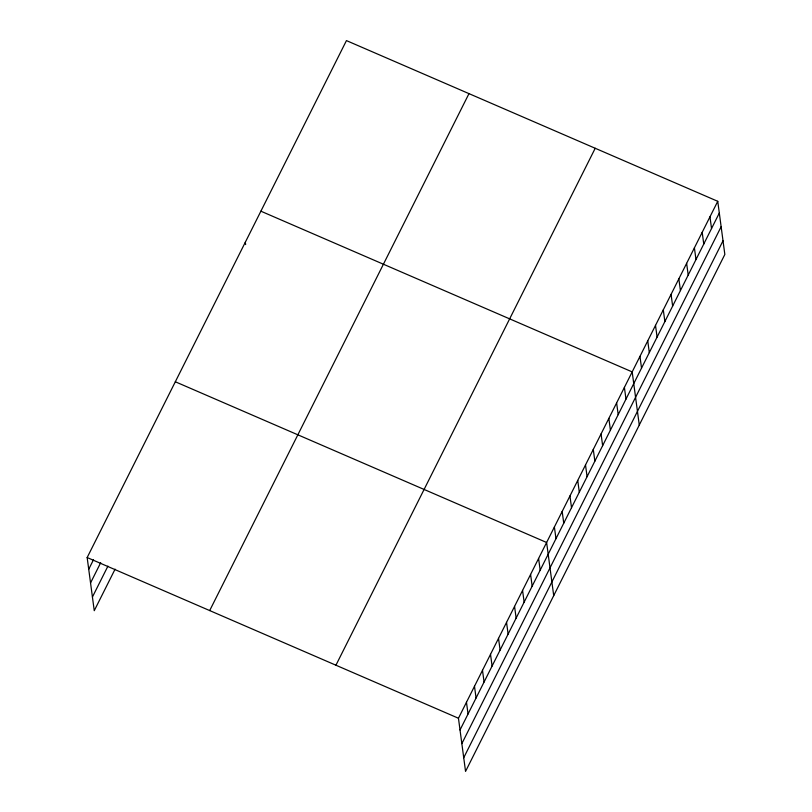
<?xml version="1.0" encoding="UTF-8"?>
<svg xmlns="http://www.w3.org/2000/svg" width="812" height="812" viewBox="0 0 812 812"><rect width="100%" height="100%" fill="white"/><g stroke="black" fill="none" stroke-linecap="round" stroke-linejoin="round"><path stroke-width="1.22" d="M115.091 569.151L94.253 610.695L87.158 557.539L346.45 40.6L717.747 201.305L724.842 254.46L465.55 771.4L458.455 718.244L717.747 201.305M88.721 569.263L93.532 559.671M90.548 582.935L100.698 562.696M92.426 597.023L107.925 566.126M209.689 610.573L468.981 93.634M335.935 665.211L595.216 148.271M460.028 729.968L719.31 213.038M461.845 743.64L721.137 226.71M463.723 757.728L723.015 240.799M260.885 211.191L632.183 371.896L639.277 425.052M175.321 381.772L546.618 542.487L553.713 595.643M87.158 557.539L458.455 718.244M709.972 216.814L711.535 228.548M702.197 232.323L703.76 244.057M694.412 247.833L695.975 259.556M686.637 263.342L688.2 275.065M678.852 278.851L680.426 290.574M671.077 294.36L672.64 306.083M663.302 309.869L664.866 321.593M655.517 325.368L657.081 337.102M647.743 340.878L649.306 352.611M639.968 356.387L641.531 368.12M624.408 387.405L625.971 399.128M616.623 402.914L618.196 414.638M608.848 418.424L610.411 430.147M601.073 433.933L602.636 445.656M593.288 449.442L594.851 461.165M585.513 464.941L587.076 476.674M577.738 480.45L579.301 492.184M569.953 495.959L571.516 507.693M562.178 511.469L563.741 523.192M554.393 526.978L555.966 538.701M538.6 558.463L540.173 570.186M530.591 574.439L532.154 586.173M522.573 590.415L524.136 602.149M514.564 606.402L516.127 618.125M506.546 622.378L508.109 634.101M498.527 638.354L500.101 650.077M490.519 654.33L492.082 666.063M482.501 670.306L484.064 682.039M474.492 686.282L476.055 698.015M466.474 702.268L468.037 713.992M245.325 242.209L245.64 244.554"/></g></svg>
